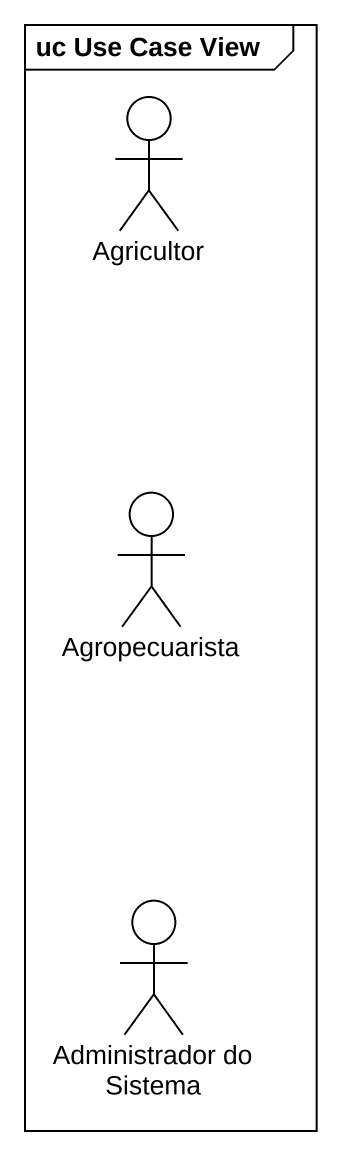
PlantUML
@startuml
mainframe uc Use Case View
actor Agricultor
actor Agropecuarista
actor "Administrador do Sistema" as Administrador_do_Sistema
@enduml
